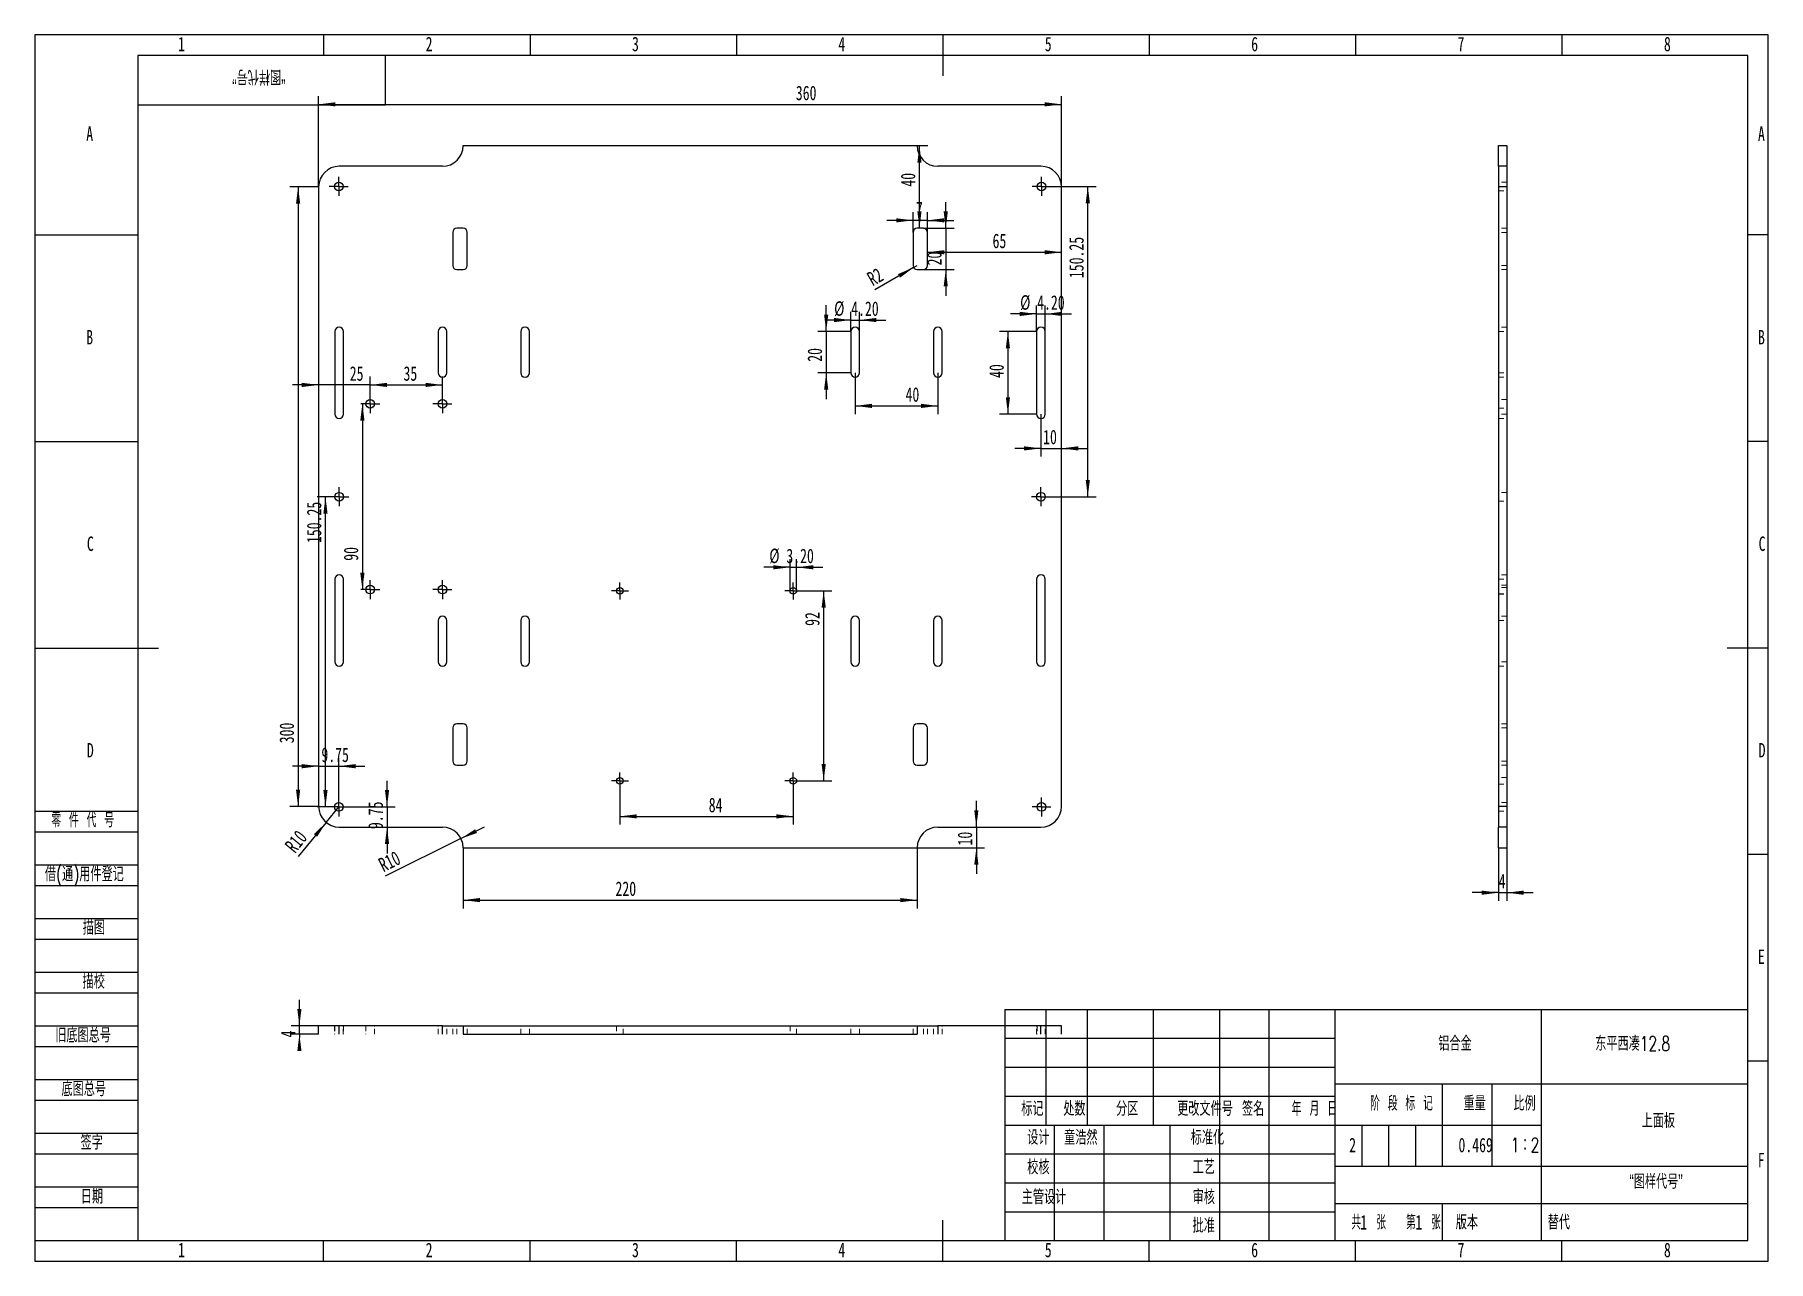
# Model space of a CAD drawing. Header units: millimetres. Extents: x 0 to 420, y 0 to 297.
import ezdxf

# ---------------------------------------------------------------- set-up
doc = ezdxf.new("R2010")
doc.units = ezdxf.units.MM
doc.linetypes.add('HIDDEN', pattern=[1.905, 1.27, -0.635])
for name, color, linetype in [('10', 7, 'Continuous'), ('5', 7, 'Continuous'), ('9', 7, 'Continuous'), ('SLD-0', 7, 'Continuous')]:
    doc.layers.add(name, color=color, linetype=linetype)
doc.styles.add('SLDTEXTSTYLE0', font='TXT', dxfattribs={"width": 0.7, "bigfont": 'bigfont'})
doc.styles.add('SLDTEXTSTYLE1', font='TXT', dxfattribs={"width": 0.62, "bigfont": 'bigfont'})
doc.styles.add('SLDTEXTSTYLE2', font='TXT', dxfattribs={"width": 0.614286, "bigfont": 'bigfont'})
doc.styles.add('SLDTEXTSTYLE3', font='TXT', dxfattribs={"width": 0.6, "bigfont": 'bigfont'})
doc.styles.add('SLDTEXTSTYLE4', font='TXT', dxfattribs={"width": 0.7})
doc.dimstyles.new('SLDDIMSTYLE0', dxfattribs={"dimtxt": 3.5, "dimasz": 4.08, "dimexe": 0, "dimexo": 0.0625, "dimgap": 0.875, "dimtad": 2, "dimlfac": 2, "dimrnd": 1e-09, "dimzin": 12, "dimdsep": 46, "dimtxsty": 'SLDTEXTSTYLE4', "dimsah": 1, "dimcen": 0.09, "dimadec": 0, "dimazin": 3, "dimtfac": 1, "dimtofl": 0, "dimtmove": 0, "dimatfit": 3, "dimfxl": 0, "dimfrac": 2, "dimtolj": 1, "dimtzin": 12, "dimarcsym": 0})
doc.dimstyles.new('SLDDIMSTYLE1', dxfattribs={"dimtxt": 3.5, "dimasz": 4.08, "dimexe": 0, "dimexo": 0.0625, "dimgap": 0.875, "dimtad": 2, "dimlfac": 2, "dimrnd": 1e-09, "dimzin": 12, "dimdsep": 46, "dimtxsty": 'SLDTEXTSTYLE4', "dimsah": 1, "dimcen": 0, "dimadec": 0, "dimazin": 3, "dimtfac": 1, "dimtofl": 0, "dimtmove": 0, "dimatfit": 3, "dimfxl": 0, "dimfrac": 2, "dimtolj": 1, "dimtzin": 12, "dimarcsym": 0})
doc.dimstyles.new('SLDDIMSTYLE2', dxfattribs={"dimtxt": 3.5, "dimasz": 4.08, "dimexe": 0, "dimexo": 0.0625, "dimgap": 0.875, "dimtad": 2, "dimlfac": 2, "dimrnd": 1e-09, "dimzin": 12, "dimdsep": 46, "dimtxsty": 'SLDTEXTSTYLE4', "dimsah": 1, "dimcen": 0, "dimadec": 0, "dimazin": 3, "dimtfac": 1, "dimtofl": 0, "dimtmove": 1, "dimatfit": 3, "dimfxl": 0, "dimfrac": 2, "dimtolj": 1, "dimtzin": 12, "dimarcsym": 0})
doc.dimstyles.new('SLDDIMSTYLE3', dxfattribs={"dimtxt": 3.5, "dimasz": 4.08, "dimexe": 0, "dimexo": 0.0625, "dimgap": 0.875, "dimtad": 2, "dimlfac": 2, "dimrnd": 1e-09, "dimzin": 12, "dimdsep": 46, "dimtxsty": 'SLDTEXTSTYLE4', "dimsah": 1, "dimcen": 0.09, "dimadec": 0, "dimazin": 3, "dimtfac": 1, "dimtmove": 0, "dimatfit": 0, "dimfxl": 0, "dimfrac": 2, "dimtolj": 1, "dimtzin": 12, "dimarcsym": 0})
doc.dimstyles.new('SLDDIMSTYLE4', dxfattribs={"dimtxt": 3.5, "dimasz": 4.08, "dimexe": 0, "dimexo": 0.0625, "dimgap": 0.875, "dimtad": 2, "dimlfac": 2, "dimrnd": 1e-09, "dimzin": 4, "dimdsep": 46, "dimtxsty": 'SLDTEXTSTYLE4', "dimsah": 1, "dimcen": 0.09, "dimadec": 0, "dimazin": 1, "dimtfac": 1, "dimtmove": 0, "dimatfit": 0, "dimfxl": 0, "dimfrac": 2, "dimtolj": 1, "dimtzin": 12, "dimarcsym": 0})

# ---------------------------------------------------------------- blocks, each defined once
blk = doc.blocks.new('_D')
at = {"layer": '10'}
for p, q in [((103.79, 100.13), (103.79, 85.46)), ((213.79, 100.13), (213.79, 85.46)), ((103.79, 87.46), (213.79, 87.46))]:
    blk.add_line(p, q, dxfattribs=at)
for points in [[(103.79, 87.46), (107.87, 86.95), (107.87, 87.96)], [(213.79, 87.46), (209.71, 87.96), (209.71, 86.95)]]:
    blk.add_solid(points, dxfattribs=at)
at = {"layer": '10', "insert": (140.71, 91.97), "char_height": 3.5, "attachment_point": 1, "style": 'SLDTEXTSTYLE4'}
blk.add_mtext('220', dxfattribs=at)
blk = doc.blocks.new('_D_1')
at = {"layer": '10'}
for q in [(73.79, 110.13), (63.82, 97.99)]:
    blk.add_line((70.62, 106.27), q, dxfattribs=at)
blk.add_solid([(70.62, 106.27), (67.64, 103.44), (68.42, 102.79)], dxfattribs=at)
at = {"layer": '10', "insert": (60.35, 100.84), "char_height": 3.5, "attachment_point": 1, "rotation": 50.6132, "style": 'SLDTEXTSTYLE4'}
blk.add_mtext('R10', dxfattribs=at)
blk = doc.blocks.new('_D_2')
at = {"layer": '10'}
for q in [(108.96, 105.17), (84.94, 93.26)]:
    blk.add_line((103.27, 102.35), q, dxfattribs=at)
blk.add_solid([(103.27, 102.35), (107.15, 103.71), (106.7, 104.62)], dxfattribs=at)
at = {"layer": '10', "insert": (82.94, 97.3), "char_height": 3.5, "attachment_point": 1, "rotation": 26.3028, "style": 'SLDTEXTSTYLE4'}
blk.add_mtext('R10', dxfattribs=at)
blk = doc.blocks.new('_D_3')
at = {"layer": '10'}
for p, q in [((68.79, 260.13), (61.82, 260.13)), ((63.82, 260.13), (63.82, 110.13)), ((68.79, 110.13), (61.82, 110.13))]:
    blk.add_line(p, q, dxfattribs=at)
for points in [[(63.82, 260.13), (63.31, 256.05), (64.33, 256.05)], [(63.82, 110.13), (64.33, 114.21), (63.31, 114.21)]]:
    blk.add_solid(points, dxfattribs=at)
at = {"layer": '10', "insert": (59.31, 125.43), "char_height": 3.5, "attachment_point": 1, "rotation": 90, "style": 'SLDTEXTSTYLE4'}
blk.add_mtext('300', dxfattribs=at)
blk = doc.blocks.new('_D_4')
at = {"layer": '10'}
for p, q in [((68.79, 260.13), (68.79, 282.13)), ((248.79, 260.13), (248.79, 282.13)), ((68.79, 280.13), (248.79, 280.13))]:
    blk.add_line(p, q, dxfattribs=at)
for points in [[(68.79, 280.13), (72.87, 279.63), (72.87, 280.64)], [(248.79, 280.13), (244.71, 280.64), (244.71, 279.63)]]:
    blk.add_solid(points, dxfattribs=at)
at = {"layer": '10', "insert": (184.4, 284.65), "char_height": 3.5, "attachment_point": 1, "style": 'SLDTEXTSTYLE4'}
blk.add_mtext('360', dxfattribs=at)
blk = doc.blocks.new('_D_5')
at = {"layer": '10'}
for p, q in [((220.72, 250.13), (220.72, 256.48)), ((215.29, 250.13), (222.72, 250.13)), ((220.72, 250.13), (220.72, 240.13)), ((215.29, 240.13), (222.72, 240.13)), ((220.72, 240.13), (220.72, 233.78))]:
    blk.add_line(p, q, dxfattribs=at)
for points in [[(220.72, 250.13), (221.23, 254.21), (220.21, 254.21)], [(220.72, 240.13), (220.21, 236.05), (221.23, 236.05)]]:
    blk.add_solid(points, dxfattribs=at)
at = {"layer": '10', "insert": (216.21, 241.13), "char_height": 3.5, "attachment_point": 1, "rotation": 90, "style": 'SLDTEXTSTYLE4'}
blk.add_mtext('20', dxfattribs=at)
blk = doc.blocks.new('_D_6')
at = {"layer": '10'}
for p, q in [((212.79, 252.05), (206.44, 252.05)), ((212.79, 249.13), (212.79, 254.05)), ((216.29, 252.05), (212.79, 252.05)), ((216.29, 249.13), (216.29, 254.05)), ((216.29, 252.05), (222.64, 252.05))]:
    blk.add_line(p, q, dxfattribs=at)
for points in [[(212.79, 252.05), (208.71, 252.55), (208.71, 251.54)], [(216.29, 252.05), (220.37, 251.54), (220.37, 252.55)]]:
    blk.add_solid(points, dxfattribs=at)
at = {"layer": '10', "insert": (213.51, 256.56), "char_height": 3.5, "attachment_point": 1, "style": 'SLDTEXTSTYLE4'}
blk.add_mtext('7', dxfattribs=at)
blk = doc.blocks.new('_D_7')
at = {"layer": '10'}
for q in [(203.52, 235.2), (213.79, 241.13)]:
    blk.add_line((212.93, 240.63), q, dxfattribs=at)
blk.add_solid([(212.93, 240.63), (209.14, 239.03), (209.65, 238.16)], dxfattribs=at)
at = {"layer": '10', "insert": (201.29, 239.07), "char_height": 3.5, "attachment_point": 1, "rotation": 30, "style": 'SLDTEXTSTYLE4'}
blk.add_mtext('R2', dxfattribs=at)
blk = doc.blocks.new('_D_8')
at = {"layer": '10'}
for p, q in [((197.74, 227.91), (191.39, 227.91)), ((197.74, 225.13), (197.74, 229.91)), ((197.74, 227.91), (199.84, 227.91)), ((199.84, 225.13), (199.84, 229.91)), ((199.84, 227.91), (206.19, 227.91))]:
    blk.add_line(p, q, dxfattribs=at)
for points in [[(197.74, 227.91), (193.66, 228.42), (193.66, 227.4)], [(199.84, 227.91), (203.92, 227.4), (203.92, 228.42)]]:
    blk.add_solid(points, dxfattribs=at)
at = {"layer": '10', "char_height": 3.5, "attachment_point": 1, "style": 'SLDTEXTSTYLE4'}
for s, insert in [('%%c', (193.69, 232.44)), ('4.20', (197.81, 232.42))]:
    blk.add_mtext(s, dxfattribs=dict(at, insert=insert))
blk = doc.blocks.new('_D_9')
at = {"layer": '10'}
for p, q in [((191.75, 225.13), (191.75, 231.48)), ((197.74, 225.13), (189.75, 225.13)), ((191.75, 225.13), (191.75, 215.13)), ((197.74, 215.13), (189.75, 215.13)), ((191.75, 215.13), (191.75, 208.78))]:
    blk.add_line(p, q, dxfattribs=at)
for points in [[(191.75, 225.13), (192.26, 229.21), (191.24, 229.21)], [(191.75, 215.13), (191.24, 211.05), (192.26, 211.05)]]:
    blk.add_solid(points, dxfattribs=at)
at = {"layer": '10', "insert": (187.24, 217.8), "char_height": 3.5, "attachment_point": 1, "rotation": 90, "style": 'SLDTEXTSTYLE4'}
blk.add_mtext('20', dxfattribs=at)
blk = doc.blocks.new('_D_10')
at = {"layer": '10'}
for p, q in [((242.74, 225.13), (242.74, 231.39)), ((244.84, 225.13), (244.84, 231.39)), ((242.74, 229.39), (236.39, 229.39)), ((242.74, 229.39), (244.84, 229.39)), ((244.84, 229.39), (251.19, 229.39))]:
    blk.add_line(p, q, dxfattribs=at)
for points in [[(242.74, 229.39), (238.66, 229.9), (238.66, 228.88)], [(244.84, 229.39), (248.92, 228.88), (248.92, 229.9)]]:
    blk.add_solid(points, dxfattribs=at)
at = {"layer": '10', "char_height": 3.5, "attachment_point": 1, "style": 'SLDTEXTSTYLE4'}
for s, insert in [('%%c', (238.75, 233.92)), ('4.20', (242.86, 233.9))]:
    blk.add_mtext(s, dxfattribs=dict(at, insert=insert))
blk = doc.blocks.new('_D_11')
at = {"layer": '10'}
for p, q in [((242.74, 225.13), (233.78, 225.13)), ((235.78, 225.13), (235.78, 205.13)), ((242.74, 205.13), (233.78, 205.13))]:
    blk.add_line(p, q, dxfattribs=at)
for points in [[(235.78, 225.13), (235.27, 221.05), (236.29, 221.05)], [(235.78, 205.13), (236.29, 209.21), (235.27, 209.21)]]:
    blk.add_solid(points, dxfattribs=at)
at = {"layer": '10', "insert": (231.27, 213.89), "char_height": 3.5, "attachment_point": 1, "rotation": 90, "style": 'SLDTEXTSTYLE4'}
blk.add_mtext('40', dxfattribs=at)
blk = doc.blocks.new('_D_12')
at = {"layer": '10'}
for p, q in [((182.99, 168.04), (176.64, 168.04)), ((182.99, 162.32), (182.99, 170.04)), ((182.99, 168.04), (184.59, 168.04)), ((184.59, 162.32), (184.59, 170.04)), ((184.59, 168.04), (190.94, 168.04))]:
    blk.add_line(p, q, dxfattribs=at)
for points in [[(182.99, 168.04), (178.91, 168.55), (178.91, 167.53)], [(184.59, 168.04), (188.67, 167.53), (188.67, 168.55)]]:
    blk.add_solid(points, dxfattribs=at)
at = {"layer": '10', "char_height": 3.5, "attachment_point": 1, "style": 'SLDTEXTSTYLE4'}
for s, insert in [('%%c', (177.98, 172.56)), ('3.20', (182.1, 172.55))]:
    blk.add_mtext(s, dxfattribs=dict(at, insert=insert))
blk = doc.blocks.new('_D_13')
at = {"layer": '10'}
for p, q in [((228.13, 105.13), (228.13, 111.48)), ((228.13, 105.13), (228.13, 100.13)), ((213.79, 100.13), (230.13, 100.13)), ((228.13, 100.13), (228.13, 93.78))]:
    blk.add_line(p, q, dxfattribs=at)
for points in [[(228.13, 105.13), (228.64, 109.21), (227.63, 109.21)], [(228.13, 100.13), (227.63, 96.05), (228.64, 96.05)]]:
    blk.add_solid(points, dxfattribs=at)
at = {"layer": '10', "insert": (223.62, 100.68), "char_height": 3.5, "attachment_point": 1, "rotation": 90, "style": 'SLDTEXTSTYLE4'}
blk.add_mtext('10', dxfattribs=at)
blk = doc.blocks.new('_D_14')
at = {"layer": '10'}
for p, q in [((85.36, 110.01), (85.36, 116.36)), ((75.97, 110.01), (87.36, 110.01)), ((85.36, 110.01), (85.36, 105.13)), ((85.36, 105.13), (85.36, 98.78))]:
    blk.add_line(p, q, dxfattribs=at)
for points in [[(85.36, 110.01), (85.87, 114.09), (84.85, 114.09)], [(85.36, 105.13), (84.85, 101.05), (85.87, 101.05)]]:
    blk.add_solid(points, dxfattribs=at)
at = {"layer": '10', "insert": (80.85, 104.66), "char_height": 3.5, "attachment_point": 1, "rotation": 90, "style": 'SLDTEXTSTYLE4'}
blk.add_mtext('9.75', dxfattribs=at)
blk = doc.blocks.new('_D_15')
at = {"layer": '10'}
for p, q in [((73.67, 112.31), (73.67, 121.88)), ((68.79, 119.88), (62.44, 119.88)), ((68.79, 119.88), (73.67, 119.88)), ((73.67, 119.88), (80.02, 119.88))]:
    blk.add_line(p, q, dxfattribs=at)
for points in [[(68.79, 119.88), (64.71, 120.39), (64.71, 119.37)], [(73.67, 119.88), (77.75, 119.37), (77.75, 120.39)]]:
    blk.add_solid(points, dxfattribs=at)
at = {"layer": '10', "insert": (69.46, 124.39), "char_height": 3.5, "attachment_point": 1, "style": 'SLDTEXTSTYLE4'}
blk.add_mtext('9.75', dxfattribs=at)
blk = doc.blocks.new('_D_16')
at = {"layer": '10'}
for p, q in [((243.79, 205.13), (243.79, 194.83)), ((243.79, 196.83), (237.44, 196.83)), ((243.79, 196.83), (248.79, 196.83)), ((248.79, 196.83), (255.14, 196.83))]:
    blk.add_line(p, q, dxfattribs=at)
for points in [[(243.79, 196.83), (239.71, 197.34), (239.71, 196.32)], [(248.79, 196.83), (252.87, 196.32), (252.87, 197.34)]]:
    blk.add_solid(points, dxfattribs=at)
at = {"layer": '10', "insert": (244.31, 201.34), "char_height": 3.5, "attachment_point": 1, "style": 'SLDTEXTSTYLE4'}
blk.add_mtext('10', dxfattribs=at)
blk = doc.blocks.new('_D_17')
at = {"layer": '10'}
for p, q in [((246.22, 260.26), (257.13, 260.26)), ((255.13, 185.13), (255.13, 260.26)), ((246.09, 185.13), (257.13, 185.13))]:
    blk.add_line(p, q, dxfattribs=at)
for points in [[(255.13, 260.26), (254.62, 256.18), (255.64, 256.18)], [(255.13, 185.13), (255.64, 189.21), (254.62, 189.21)]]:
    blk.add_solid(points, dxfattribs=at)
at = {"layer": '10', "insert": (250.62, 238.06), "char_height": 3.5, "attachment_point": 1, "rotation": 90, "style": 'SLDTEXTSTYLE4'}
blk.add_mtext('150.25', dxfattribs=at)
blk = doc.blocks.new('_D_18')
at = {"layer": '10'}
blk.add_line((216.29, 244.32), (248.79, 244.32), dxfattribs=at)
for points in [[(216.29, 244.32), (220.37, 243.81), (220.37, 244.82)], [(248.79, 244.32), (244.71, 244.82), (244.71, 243.81)]]:
    blk.add_solid(points, dxfattribs=at)
at = {"layer": '10', "insert": (232.06, 248.83), "char_height": 3.5, "attachment_point": 1, "style": 'SLDTEXTSTYLE4'}
blk.add_mtext('65', dxfattribs=at)
blk = doc.blocks.new('_D_19')
at = {"layer": '10'}
for p, q in [((213.79, 270.13), (216.35, 270.13)), ((214.35, 250.13), (214.35, 270.13)), ((215.29, 250.13), (216.35, 250.13))]:
    blk.add_line(p, q, dxfattribs=at)
for points in [[(214.35, 270.13), (213.84, 266.05), (214.85, 266.05)], [(214.35, 250.13), (214.85, 254.21), (213.84, 254.21)]]:
    blk.add_solid(points, dxfattribs=at)
at = {"layer": '10', "insert": (209.83, 260.2), "char_height": 3.5, "attachment_point": 1, "rotation": 90, "style": 'SLDTEXTSTYLE4'}
blk.add_mtext('40', dxfattribs=at)
blk = doc.blocks.new('_D_20')
at = {"layer": '10'}
for p, q in [((198.79, 215.13), (198.79, 205.12)), ((218.79, 215.13), (218.79, 205.12)), ((198.79, 207.12), (218.79, 207.12))]:
    blk.add_line(p, q, dxfattribs=at)
for points in [[(198.79, 207.12), (202.87, 206.61), (202.87, 207.63)], [(218.79, 207.12), (214.71, 207.63), (214.71, 206.61)]]:
    blk.add_solid(points, dxfattribs=at)
at = {"layer": '10', "insert": (210.98, 211.63), "char_height": 3.5, "attachment_point": 1, "style": 'SLDTEXTSTYLE4'}
blk.add_mtext('40', dxfattribs=at)
blk = doc.blocks.new('_D_21')
at = {"layer": '10'}
for p, q in [((185.84, 162.32), (193.15, 162.32)), ((191.15, 116.32), (191.15, 162.32)), ((185.84, 116.32), (193.15, 116.32))]:
    blk.add_line(p, q, dxfattribs=at)
for points in [[(191.15, 162.32), (190.64, 158.24), (191.66, 158.24)], [(191.15, 116.32), (191.66, 120.4), (190.64, 120.4)]]:
    blk.add_solid(points, dxfattribs=at)
at = {"layer": '10', "insert": (186.64, 153.85), "char_height": 3.5, "attachment_point": 1, "rotation": 90, "style": 'SLDTEXTSTYLE4'}
blk.add_mtext('92', dxfattribs=at)
blk = doc.blocks.new('_D_22')
at = {"layer": '10'}
for p, q in [((141.79, 114.27), (141.79, 105.73)), ((183.79, 114.27), (183.79, 105.73)), ((141.79, 107.73), (183.79, 107.73))]:
    blk.add_line(p, q, dxfattribs=at)
for points in [[(141.79, 107.73), (145.87, 107.22), (145.87, 108.23)], [(183.79, 107.73), (179.71, 108.23), (179.71, 107.22)]]:
    blk.add_solid(points, dxfattribs=at)
at = {"layer": '10', "insert": (163.3, 112.24), "char_height": 3.5, "attachment_point": 1, "style": 'SLDTEXTSTYLE4'}
blk.add_mtext('84', dxfattribs=at)
blk = doc.blocks.new('_D_23')
at = {"layer": '10'}
for p, q in [((68.79, 212.2), (62.44, 212.2)), ((81.29, 212.2), (68.79, 212.2)), ((81.29, 209.93), (81.29, 214.2)), ((81.29, 212.2), (87.64, 212.2))]:
    blk.add_line(p, q, dxfattribs=at)
for points in [[(68.79, 212.2), (64.71, 212.71), (64.71, 211.69)], [(81.29, 212.2), (85.37, 211.69), (85.37, 212.71)]]:
    blk.add_solid(points, dxfattribs=at)
at = {"layer": '10', "insert": (76.33, 216.71), "char_height": 3.5, "attachment_point": 1, "style": 'SLDTEXTSTYLE4'}
blk.add_mtext('25', dxfattribs=at)
blk = doc.blocks.new('_D_24')
at = {"layer": '10'}
for p, q in [((81.29, 209.93), (81.29, 214.2)), ((81.29, 212.2), (98.79, 212.2)), ((98.79, 209.93), (98.79, 214.2))]:
    blk.add_line(p, q, dxfattribs=at)
for points in [[(81.29, 212.2), (85.37, 211.69), (85.37, 212.71)], [(98.79, 212.2), (94.71, 212.71), (94.71, 211.69)]]:
    blk.add_solid(points, dxfattribs=at)
at = {"layer": '10', "insert": (89.35, 216.71), "char_height": 3.5, "attachment_point": 1, "style": 'SLDTEXTSTYLE4'}
blk.add_mtext('35', dxfattribs=at)
blk = doc.blocks.new('_D_25')
at = {"layer": '10'}
for p, q in [((71.49, 185.13), (68.45, 185.13)), ((70.45, 110.01), (70.45, 185.13)), ((71.37, 110.01), (68.45, 110.01))]:
    blk.add_line(p, q, dxfattribs=at)
for points in [[(70.45, 185.13), (69.94, 181.05), (70.96, 181.05)], [(70.45, 110.01), (70.96, 114.09), (69.94, 114.09)]]:
    blk.add_solid(points, dxfattribs=at)
at = {"layer": '10', "insert": (65.94, 173.91), "char_height": 3.5, "attachment_point": 1, "rotation": 90, "style": 'SLDTEXTSTYLE4'}
blk.add_mtext('150.25', dxfattribs=at)
blk = doc.blocks.new('_D_26')
at = {"layer": '10'}
blk.add_line((79.39, 207.63), (79.39, 162.63), dxfattribs=at)
for points in [[(79.39, 207.63), (78.88, 203.55), (79.9, 203.55)], [(79.39, 162.63), (79.9, 166.71), (78.88, 166.71)]]:
    blk.add_solid(points, dxfattribs=at)
at = {"layer": '10', "insert": (74.88, 169.62), "char_height": 3.5, "attachment_point": 1, "rotation": 90, "style": 'SLDTEXTSTYLE4'}
blk.add_mtext('90', dxfattribs=at)
blk = doc.blocks.new('SW_CENTERMARKSYMBOL_0')
at = {"layer": '10', "color": 0}
for p, q in [((-1.25, 0), (-2.3, 0)), ((0, 0), (-1.25, 0)), ((0, 1.25), (0, 2.3)), ((0, 0), (0, 1.25)), ((0, 0), (0, -1.25)), ((0, 0), (1.25, 0)), ((1.25, 0), (2.3, 0)), ((0, -1.25), (0, -2.3))]:
    blk.add_line(p, q, dxfattribs=at)
blk = doc.blocks.new('SW_CENTERMARKSYMBOL_1')
at = {"layer": '10', "color": 0}
for p, q in [((-1.25, 0), (-2.3, 0)), ((0, 0), (-1.25, 0)), ((0, 1.25), (0, 2.3)), ((0, 0), (0, 1.25)), ((0, 0), (0, -1.25)), ((0, 0), (1.25, 0)), ((1.25, 0), (2.3, 0)), ((0, -1.25), (0, -2.3))]:
    blk.add_line(p, q, dxfattribs=at)
blk = doc.blocks.new('SW_CENTERMARKSYMBOL_2')
at = {"layer": '10', "color": 0}
for p, q in [((-1.25, 0), (-2.3, 0)), ((0, 0), (-1.25, 0)), ((0, 1.25), (0, 2.3)), ((0, 0), (0, 1.25)), ((0, 0), (0, -1.25)), ((0, 0), (1.25, 0)), ((1.25, 0), (2.3, 0)), ((0, -1.25), (0, -2.3))]:
    blk.add_line(p, q, dxfattribs=at)
blk = doc.blocks.new('SW_CENTERMARKSYMBOL_3')
at = {"layer": '10', "color": 0}
for p, q in [((-1.25, 0), (-2.3, 0)), ((0, 0), (-1.25, 0)), ((0, 1.25), (0, 2.3)), ((0, 0), (0, 1.25)), ((0, 0), (0, -1.25)), ((0, 0), (1.25, 0)), ((1.25, 0), (2.3, 0)), ((0, -1.25), (0, -2.3))]:
    blk.add_line(p, q, dxfattribs=at)
blk = doc.blocks.new('SW_CENTERMARKSYMBOL_4')
at = {"layer": '10', "color": 0}
for p, q in [((-1.25, 0), (-2.3, 0)), ((0, 0), (-1.25, 0)), ((0, 1.25), (0, 2.3)), ((0, 0), (0, 1.25)), ((0, 0), (0, -1.25)), ((0, 0), (1.25, 0)), ((1.25, 0), (2.3, 0)), ((0, -1.25), (0, -2.3))]:
    blk.add_line(p, q, dxfattribs=at)
blk = doc.blocks.new('SW_CENTERMARKSYMBOL_5')
at = {"layer": '10', "color": 0}
for p, q in [((-1.25, 0), (-2.3, 0)), ((0, 0), (-1.25, 0)), ((0, 1.25), (0, 2.3)), ((0, 0), (0, 1.25)), ((0, 0), (0, -1.25)), ((0, 0), (1.25, 0)), ((1.25, 0), (2.3, 0)), ((0, -1.25), (0, -2.3))]:
    blk.add_line(p, q, dxfattribs=at)
blk = doc.blocks.new('SW_CENTERMARKSYMBOL_6')
at = {"layer": '10', "color": 0}
for p, q in [((-1.25, 0), (-2.05, 0)), ((0, 0), (-1.25, 0)), ((0, 1.25), (0, 2.05)), ((0, 0), (0, 1.25)), ((0, 0), (0, -1.25)), ((0, 0), (1.25, 0)), ((1.25, 0), (2.05, 0)), ((0, -1.25), (0, -2.05))]:
    blk.add_line(p, q, dxfattribs=at)
blk = doc.blocks.new('SW_CENTERMARKSYMBOL_7')
at = {"layer": '10', "color": 0}
for p, q in [((-1.25, 0), (-2.05, 0)), ((0, 0), (-1.25, 0)), ((0, 1.25), (0, 2.05)), ((0, 0), (0, 1.25)), ((0, 0), (0, -1.25)), ((0, 0), (1.25, 0)), ((1.25, 0), (2.05, 0)), ((0, -1.25), (0, -2.05))]:
    blk.add_line(p, q, dxfattribs=at)
blk = doc.blocks.new('SW_CENTERMARKSYMBOL_8')
at = {"layer": '10', "color": 0}
for p, q in [((-1.25, 0), (-2.05, 0)), ((0, 0), (-1.25, 0)), ((0, 1.25), (0, 2.05)), ((0, 0), (0, 1.25)), ((0, 0), (0, -1.25)), ((0, 0), (1.25, 0)), ((1.25, 0), (2.05, 0)), ((0, -1.25), (0, -2.05))]:
    blk.add_line(p, q, dxfattribs=at)
blk = doc.blocks.new('SW_CENTERMARKSYMBOL_9')
at = {"layer": '10', "color": 0}
for p, q in [((-1.25, 0), (-2.05, 0)), ((0, 0), (-1.25, 0)), ((0, 1.25), (0, 2.05)), ((0, 0), (0, 1.25)), ((0, 0), (0, -1.25)), ((0, 0), (1.25, 0)), ((1.25, 0), (2.05, 0)), ((0, -1.25), (0, -2.05))]:
    blk.add_line(p, q, dxfattribs=at)
blk = doc.blocks.new('SW_CENTERMARKSYMBOL_10')
at = {"layer": '10', "color": 0}
for p, q in [((-1.25, 0), (-2.3, 0)), ((0, 0), (-1.25, 0)), ((0, 1.25), (0, 2.3)), ((0, 0), (0, 1.25)), ((0, 0), (0, -1.25)), ((0, 0), (1.25, 0)), ((1.25, 0), (2.3, 0)), ((0, -1.25), (0, -2.3))]:
    blk.add_line(p, q, dxfattribs=at)
blk = doc.blocks.new('SW_CENTERMARKSYMBOL_11')
at = {"layer": '10', "color": 0}
for p, q in [((-1.25, 0), (-2.3, 0)), ((0, 0), (-1.25, 0)), ((0, 1.25), (0, 2.3)), ((0, 0), (0, 1.25)), ((0, 0), (0, -1.25)), ((0, 0), (1.25, 0)), ((1.25, 0), (2.3, 0)), ((0, -1.25), (0, -2.3))]:
    blk.add_line(p, q, dxfattribs=at)
blk = doc.blocks.new('SW_CENTERMARKSYMBOL_12')
at = {"layer": '10', "color": 0}
for p, q in [((-1.25, 0), (-2.3, 0)), ((0, 0), (-1.25, 0)), ((0, 1.25), (0, 2.3)), ((0, 0), (0, 1.25)), ((0, 0), (0, -1.25)), ((0, 0), (1.25, 0)), ((1.25, 0), (2.3, 0)), ((0, -1.25), (0, -2.3))]:
    blk.add_line(p, q, dxfattribs=at)
blk = doc.blocks.new('SW_CENTERMARKSYMBOL_13')
at = {"layer": '10', "color": 0}
for p, q in [((-1.25, 0), (-2.3, 0)), ((0, 0), (-1.25, 0)), ((0, 1.25), (0, 2.3)), ((0, 0), (0, 1.25)), ((0, 0), (0, -1.25)), ((0, 0), (1.25, 0)), ((1.25, 0), (2.3, 0)), ((0, -1.25), (0, -2.3))]:
    blk.add_line(p, q, dxfattribs=at)
blk = doc.blocks.new('_D_27')
at = {"layer": '10'}
for p, q in [((354.64, 100.13), (354.64, 87.26)), ((356.64, 100.13), (356.64, 87.26)), ((354.64, 89.26), (348.29, 89.26)), ((354.64, 89.26), (356.64, 89.26)), ((356.64, 89.26), (362.99, 89.26))]:
    blk.add_line(p, q, dxfattribs=at)
for points in [[(354.64, 89.26), (350.56, 89.76), (350.56, 88.75)], [(356.64, 89.26), (360.72, 88.75), (360.72, 89.76)]]:
    blk.add_solid(points, dxfattribs=at)
at = {"layer": '10', "insert": (354.68, 93.77), "char_height": 3.5, "attachment_point": 1, "style": 'SLDTEXTSTYLE4'}
blk.add_mtext('4', dxfattribs=at)
blk = doc.blocks.new('_D_28')
at = {"layer": '10'}
for p, q in [((64.13, 56.99), (64.13, 63.34)), ((68.79, 56.99), (62.13, 56.99)), ((68.79, 54.99), (62.13, 54.99)), ((64.13, 54.99), (64.13, 56.99)), ((64.13, 54.99), (64.13, 54.21))]:
    blk.add_line(p, q, dxfattribs=at)
for points in [[(64.13, 56.99), (64.64, 61.07), (63.63, 61.07)], [(64.13, 54.99), (63.63, 50.91), (64.64, 50.91)]]:
    blk.add_solid(points, dxfattribs=at)
at = {"layer": '10', "insert": (59.62, 54.21), "char_height": 3.5, "attachment_point": 1, "rotation": 90, "style": 'SLDTEXTSTYLE4'}
blk.add_mtext('4', dxfattribs=at)

msp = doc.modelspace()

# ---------------------------------------------------------------- linework, layer by layer
at = {"color": 7, "linetype": 'Continuous', "lineweight": 25}
for p, q in [((103.7911, 270.1349), (213.7911, 270.1349)), ((354.6376, 270.1349), (356.6376, 270.1349)), ((354.6376, 265.1349), (354.6376, 270.1349)), ((356.6376, 270.1349), (356.6376, 265.1349)), ((98.7911, 265.1349), (73.7911, 265.1349)), ((243.7911, 265.1349), (218.7911, 265.1349)), ((356.6376, 265.1349), (354.6376, 265.1349)), ((354.6376, 265.1349), (354.6376, 260.1349)), ((356.6376, 265.1349), (356.6376, 260.1349)), ((68.7911, 260.1349), (68.7911, 110.1349)), ((248.7911, 110.1349), (248.7911, 260.1349)), ((356.6376, 260.1349), (354.6376, 260.1349)), ((354.6376, 260.1349), (354.6376, 110.1349)), ((356.6376, 260.1349), (356.6376, 110.1349)), ((101.2911, 249.1349), (101.2911, 241.1349)), ((103.7911, 250.1349), (102.2911, 250.1349)), ((104.7911, 241.1349), (104.7911, 249.1349)), ((212.7911, 249.1349), (212.7911, 241.1349)), ((215.2911, 250.1349), (213.7911, 250.1349)), ((216.2911, 241.1349), (216.2911, 249.1349)), ((102.2911, 240.1349), (103.7911, 240.1349)), ((213.7911, 240.1349), (215.2911, 240.1349)), ((72.7411, 225.1349), (72.7411, 205.1349)), ((74.8411, 205.1349), (74.8411, 225.1349)), ((97.7411, 225.1349), (97.7411, 215.1349)), ((99.8411, 215.1349), (99.8411, 225.1349)), ((117.7411, 225.1349), (117.7411, 215.1349)), ((119.8411, 215.1349), (119.8411, 225.1349)), ((197.7411, 225.1349), (197.7411, 215.1349)), ((199.8411, 215.1349), (199.8411, 225.1349)), ((217.7411, 225.1349), (217.7411, 215.1349)), ((219.8411, 215.1349), (219.8411, 225.1349)), ((242.7411, 225.1349), (242.7411, 205.1349)), ((244.8411, 205.1349), (244.8411, 225.1349)), ((72.7411, 165.1349), (72.7411, 145.1349)), ((74.8411, 145.1349), (74.8411, 165.1349)), ((242.7411, 165.1349), (242.7411, 145.1349)), ((244.8411, 145.1349), (244.8411, 165.1349)), ((97.7411, 155.1349), (97.7411, 145.1349)), ((99.8411, 145.1349), (99.8411, 155.1349)), ((117.7411, 155.1349), (117.7411, 145.1349)), ((119.8411, 145.1349), (119.8411, 155.1349)), ((197.7411, 155.1349), (197.7411, 145.1349)), ((199.8411, 145.1349), (199.8411, 155.1349)), ((217.7411, 155.1349), (217.7411, 145.1349)), ((219.8411, 145.1349), (219.8411, 155.1349)), ((101.2911, 129.1349), (101.2911, 121.1349)), ((103.7911, 130.1349), (102.2911, 130.1349)), ((104.7911, 121.1349), (104.7911, 129.1349)), ((212.7911, 129.1349), (212.7911, 121.1349)), ((215.2911, 130.1349), (213.7911, 130.1349)), ((216.2911, 121.1349), (216.2911, 129.1349)), ((102.2911, 120.1349), (103.7911, 120.1349)), ((213.7911, 120.1349), (215.2911, 120.1349)), ((356.6376, 110.1349), (354.6376, 110.1349)), ((354.6376, 110.1349), (354.6376, 105.1349)), ((356.6376, 110.1349), (356.6376, 105.1349)), ((73.7911, 105.1349), (98.7911, 105.1349)), ((218.7911, 105.1349), (243.7911, 105.1349)), ((356.6376, 105.1349), (354.6376, 105.1349)), ((354.6376, 100.1349), (354.6376, 105.1349)), ((356.6376, 105.1349), (356.6376, 100.1349)), ((103.7911, 100.1349), (213.7911, 100.1349)), ((354.6376, 100.1349), (356.6376, 100.1349)), ((68.7911, 54.988), (68.7911, 56.988)), ((73.7911, 56.988), (68.7911, 56.988)), ((73.7911, 54.988), (73.7911, 56.988)), ((98.7911, 56.988), (73.7911, 56.988)), ((98.7911, 54.988), (98.7911, 56.988)), ((98.7911, 56.988), (103.7911, 56.988)), ((103.7911, 56.988), (103.7911, 54.988)), ((103.7911, 56.988), (213.7911, 56.988)), ((103.7911, 54.988), (213.7911, 54.988)), ((213.7911, 56.988), (213.7911, 54.988)), ((213.7911, 56.988), (218.7911, 56.988)), ((218.7911, 56.988), (218.7911, 54.988)), ((243.7911, 56.988), (218.7911, 56.988)), ((243.7911, 54.988), (243.7911, 56.988)), ((248.7911, 56.988), (243.7911, 56.988)), ((248.7911, 54.988), (248.7911, 56.988))]:
    msp.add_line(p, q, dxfattribs=at)
at = {"color": 7, "linetype": 'HIDDEN', "lineweight": 18}
for p, q in [((356.6376, 261.3099), (354.6376, 261.3099)), ((356.6376, 260.1349), (354.6376, 260.1349)), ((354.6376, 259.2099), (356.6376, 259.2099)), ((356.6376, 250.1349), (354.6376, 250.1349)), ((356.6376, 249.1349), (354.6376, 249.1349)), ((356.6376, 241.1349), (354.6376, 241.1349)), ((356.6376, 240.1349), (354.6376, 240.1349)), ((356.6376, 226.1849), (354.6376, 226.1849)), ((354.6376, 225.1349), (356.6376, 225.1349)), ((354.6376, 215.1349), (356.6376, 215.1349)), ((354.6376, 214.0849), (356.6376, 214.0849)), ((356.6376, 208.6849), (354.6376, 208.6849)), ((354.6376, 206.5849), (356.6376, 206.5849)), ((356.6376, 205.1349), (354.6376, 205.1349)), ((354.6376, 204.0849), (356.6376, 204.0849)), ((356.6376, 186.1849), (354.6376, 186.1849)), ((354.6376, 184.0849), (356.6376, 184.0849)), ((356.6376, 166.1849), (354.6376, 166.1849)), ((354.6376, 165.1349), (356.6376, 165.1349)), ((356.6376, 163.6849), (354.6376, 163.6849)), ((356.6376, 163.1188), (354.6376, 163.1188)), ((354.6376, 161.5849), (356.6376, 161.5849)), ((354.6376, 161.5188), (356.6376, 161.5188)), ((356.6376, 156.1849), (354.6376, 156.1849)), ((354.6376, 155.1349), (356.6376, 155.1349)), ((356.6376, 145.1349), (354.6376, 145.1349)), ((354.6376, 144.0849), (356.6376, 144.0849)), ((356.6376, 130.1349), (354.6376, 130.1349)), ((356.6376, 129.1349), (354.6376, 129.1349)), ((356.6376, 121.1349), (354.6376, 121.1349)), ((356.6376, 120.1349), (354.6376, 120.1349)), ((356.6376, 117.1188), (354.6376, 117.1188)), ((354.6376, 115.5188), (356.6376, 115.5188)), ((356.6376, 111.0599), (354.6376, 111.0599)), ((356.6376, 110.1349), (354.6376, 110.1349)), ((354.6376, 108.9599), (356.6376, 108.9599)), ((72.6161, 56.988), (72.6161, 54.988)), ((72.7411, 56.988), (72.7411, 54.988)), ((73.7911, 54.988), (73.7911, 56.988)), ((74.7161, 54.988), (74.7161, 56.988)), ((74.8411, 56.988), (74.8411, 54.988)), ((80.2411, 56.988), (80.2411, 54.988)), ((82.3411, 54.988), (82.3411, 56.988)), ((97.7411, 54.988), (97.7411, 56.988)), ((98.7911, 56.988), (98.7911, 54.988)), ((99.8411, 54.988), (99.8411, 56.988)), ((101.2911, 54.988), (101.2911, 56.988)), ((102.2911, 54.988), (102.2911, 56.988)), ((104.7911, 54.988), (104.7911, 56.988)), ((117.7411, 54.988), (117.7411, 56.988)), ((119.8411, 54.988), (119.8411, 56.988)), ((140.9911, 56.988), (140.9911, 54.988)), ((142.5911, 54.988), (142.5911, 56.988)), ((182.9911, 56.988), (182.9911, 54.988)), ((184.5911, 54.988), (184.5911, 56.988)), ((197.7411, 54.988), (197.7411, 56.988)), ((199.8411, 54.988), (199.8411, 56.988)), ((212.7911, 54.988), (212.7911, 56.988)), ((215.2911, 54.988), (215.2911, 56.988)), ((216.2911, 54.988), (216.2911, 56.988)), ((217.7411, 54.988), (217.7411, 56.988)), ((218.7911, 54.988), (218.7911, 56.988)), ((219.8411, 54.988), (219.8411, 56.988)), ((242.7411, 54.988), (242.7411, 56.988)), ((242.8661, 56.988), (242.8661, 54.988)), ((243.7911, 54.988), (243.7911, 56.988)), ((244.8411, 54.988), (244.8411, 56.988)), ((244.9661, 54.988), (244.9661, 56.988))]:
    msp.add_line(p, q, dxfattribs=at)
at = {"color": 7, "linetype": 'Continuous', "lineweight": 25}
for centre, radius in [((73.6661, 260.2599), 1.05), ((243.9161, 260.2599), 1.05), ((81.2911, 207.6349), 1.05), ((98.7911, 207.6349), 1.05), ((73.7911, 185.1349), 1.05), ((243.7911, 185.1349), 1.05), ((81.2911, 162.6349), 1.05), ((98.7911, 162.6349), 1.05), ((141.7911, 162.3188), 0.8), ((183.7911, 162.3188), 0.8), ((141.7911, 116.3188), 0.8), ((183.7911, 116.3188), 0.8), ((73.6661, 110.0099), 1.05), ((243.9161, 110.0099), 1.05)]:
    msp.add_circle(centre, radius, dxfattribs=at)
for centre, radius, start, end in [((98.7911, 270.1349), 5, 270, 0), ((218.7911, 270.1349), 5, 180, 270), ((73.7911, 260.1349), 5, 90, 180), ((243.7911, 260.1349), 5, 0, 90), ((102.2911, 249.1349), 1, 90, 180), ((103.7911, 249.1349), 1, 0, 90), ((213.7911, 249.1349), 1, 90, 180), ((215.2911, 249.1349), 1, 0, 90), ((102.2911, 241.1349), 1, 180, 270), ((103.7911, 241.1349), 1, 270, 0), ((213.7911, 241.1349), 1, 180, 270), ((215.2911, 241.1349), 1, 270, 0), ((73.7911, 225.1349), 1.05, 0, 180), ((98.7911, 225.1349), 1.05, 0, 180), ((118.7911, 225.1349), 1.05, 0, 180), ((198.7911, 225.1349), 1.05, 0, 180), ((218.7911, 225.1349), 1.05, 0, 180), ((243.7911, 225.1349), 1.05, 0, 180), ((98.7911, 215.1349), 1.05, 180, 0), ((118.7911, 215.1349), 1.05, 180, 0), ((198.7911, 215.1349), 1.05, 180, 0), ((218.7911, 215.1349), 1.05, 180, 0), ((73.7911, 205.1349), 1.05, 180, 0), ((243.7911, 205.1349), 1.05, 180, 0), ((73.7911, 165.1349), 1.05, 0, 180), ((243.7911, 165.1349), 1.05, 0, 180), ((98.7911, 155.1349), 1.05, 0, 180), ((118.7911, 155.1349), 1.05, 0, 180), ((198.7911, 155.1349), 1.05, 0, 180), ((218.7911, 155.1349), 1.05, 0, 180), ((73.7911, 145.1349), 1.05, 180, 0), ((98.7911, 145.1349), 1.05, 180, 0), ((118.7911, 145.1349), 1.05, 180, 0), ((198.7911, 145.1349), 1.05, 180, 0), ((218.7911, 145.1349), 1.05, 180, 0), ((243.7911, 145.1349), 1.05, 180, 0), ((102.2911, 129.1349), 1, 90, 180), ((103.7911, 129.1349), 1, 0, 90), ((213.7911, 129.1349), 1, 90, 180), ((215.2911, 129.1349), 1, 0, 90), ((102.2911, 121.1349), 1, 180, 270), ((103.7911, 121.1349), 1, 270, 0), ((213.7911, 121.1349), 1, 180, 270), ((215.2911, 121.1349), 1, 270, 0), ((73.7911, 110.1349), 5, 180, 270), ((243.7911, 110.1349), 5, 270, 0), ((98.7911, 100.1349), 5, 0, 90), ((218.7911, 100.1349), 5, 90, 180)]:
    msp.add_arc(centre, radius, start, end, dxfattribs=at)
at = {"layer": '10', "color": 7}
for p, q in [((0, 109), (25, 109)), ((0, 104), (25, 104)), ((0, 96), (25, 96)), ((0, 91), (25, 91)), ((0, 83), (25, 83)), ((0, 78), (25, 78)), ((0, 70), (25, 70)), ((0, 65), (25, 65)), ((0, 57), (25, 57)), ((0, 52), (25, 52)), ((235, 54), (315, 54)), ((235, 47), (315, 47)), ((0, 44), (25, 44)), ((0, 39), (25, 39)), ((0, 31), (25, 31)), ((0, 26), (25, 26)), ((0, 18), (25, 18)), ((0, 13), (25, 13))]:
    msp.add_line(p, q, dxfattribs=at)
at = {"layer": '10', "color": 7, "lineweight": 25}
for p, q in [((245, 61), (245, 33)), ((255, 61), (255, 33)), ((271, 61), (271, 33)), ((287, 61), (287, 5)), ((299, 61), (299, 5)), ((315, 61), (315, 5)), ((365, 61), (365, 33)), ((315, 43), (415, 43)), ((340.9862, 43), (340.9862, 23)), ((353, 43), (353, 23)), ((235, 40), (315, 40)), ((235, 33), (365, 33)), ((247, 33), (247, 5)), ((259, 33), (259, 5)), ((275, 33), (275, 5)), ((365, 33), (365, 5)), ((235, 26), (315, 26)), ((315, 23), (415, 23)), ((235, 19), (315, 19)), ((315, 14), (415, 14)), ((235, 12), (315, 12))]:
    msp.add_line(p, q, dxfattribs=at)
at = {"layer": '5'}
for p, q in [((70, 297), (70, 292)), ((120, 297), (120, 292)), ((170, 297), (170, 292)), ((270, 297), (270, 292)), ((320, 297), (320, 292)), ((370, 297), (370, 292)), ((0, 248.5), (25, 248.5)), ((420, 248.5), (415, 248.5)), ((0, 198.5), (25, 198.5)), ((420, 198.5), (415, 198.5)), ((420, 98.5), (415, 98.5)), ((420, 48.5), (415, 48.5)), ((70, 0), (70, 5)), ((120, 0), (120, 5)), ((170, 0), (170, 5)), ((270, 0), (270, 5)), ((320, 0), (320, 5)), ((370, 0), (370, 5))]:
    msp.add_line(p, q, dxfattribs=at)
at = {"layer": '5', "lineweight": 25}
for p, q in [((220, 297), (220, 287)), ((0, 148.5), (30, 148.5)), ((420, 148.5), (410, 148.5)), ((220, 0), (220, 10))]:
    msp.add_line(p, q, dxfattribs=at)
at = {"layer": '5', "color": 7, "lineweight": 25}
for p, q in [((415, 292), (25, 292)), ((25, 292), (25, 5)), ((85, 280), (85, 292)), ((415, 5), (415, 292)), ((25, 280), (85, 280)), ((235, 61), (415, 61)), ((235, 61), (235, 5)), ((0, 5), (415, 5))]:
    msp.add_line(p, q, dxfattribs=at)
at = {"layer": '9', "color": 7}
for p, q in [((420, 297), (0, 297)), ((0, 297), (0, 0)), ((420, 148.5), (420, 297)), ((420, 0), (420, 148.5)), ((0, 0), (420, 0))]:
    msp.add_line(p, q, dxfattribs=at)
at = {"layer": 'SLD-0'}
for p, q in [((321.5, 33), (321.5, 23)), ((328, 33), (328, 23)), ((334.5, 33), (334.5, 23))]:
    msp.add_line(p, q, dxfattribs=at)
at = {"layer": 'SLD-0', "lineweight": 25}
msp.add_line((340.9862, 14), (340.9862, 5), dxfattribs=at)

# ---------------------------------------------------------------- block references
at = {"layer": '10'}
for name, p in [('SW_CENTERMARKSYMBOL_2', (73.6661, 260.2599)), ('SW_CENTERMARKSYMBOL_3', (243.9161, 260.2599)), ('SW_CENTERMARKSYMBOL_13', (81.2911, 207.6349)), ('SW_CENTERMARKSYMBOL_12', (98.7911, 207.6349)), ('SW_CENTERMARKSYMBOL_1', (73.7911, 185.1349)), ('SW_CENTERMARKSYMBOL_0', (243.7911, 185.1349)), ('SW_CENTERMARKSYMBOL_10', (81.2911, 162.6349)), ('SW_CENTERMARKSYMBOL_11', (98.7911, 162.6349)), ('SW_CENTERMARKSYMBOL_8', (141.7911, 162.3188)), ('SW_CENTERMARKSYMBOL_7', (183.7911, 162.3188)), ('SW_CENTERMARKSYMBOL_9', (141.7911, 116.3188)), ('SW_CENTERMARKSYMBOL_6', (183.7911, 116.3188)), ('SW_CENTERMARKSYMBOL_5', (73.6661, 110.0099)), ('SW_CENTERMARKSYMBOL_4', (243.9161, 110.0099))]:
    msp.add_blockref(name, p, dxfattribs=at)

# ---------------------------------------------------------------- texts
at = {"layer": '10', "char_height": 3.5}
for s, insert, attachment_point, style in [('1', (35.5444, 296.4945), 2, 'SLDTEXTSTYLE4'), ('2', (95.5444, 296.4945), 2, 'SLDTEXTSTYLE4'), ('3', (145.5444, 296.4945), 2, 'SLDTEXTSTYLE4'), ('4', (195.5444, 296.4945), 2, 'SLDTEXTSTYLE4'), ('5', (245.5444, 296.4945), 2, 'SLDTEXTSTYLE4'), ('6', (295.5469, 296.4945), 2, 'SLDTEXTSTYLE4'), ('7', (345.5469, 296.4945), 2, 'SLDTEXTSTYLE4'), ('8', (395.5469, 296.4945), 2, 'SLDTEXTSTYLE4'), ('A', (13.3203, 274.779), 2, 'SLDTEXTSTYLE4'), ('A', (418.3203, 274.779), 2, 'SLDTEXTSTYLE4'), ('B', (13.3203, 225.4945), 2, 'SLDTEXTSTYLE4'), ('B', (418.3203, 225.4945), 2, 'SLDTEXTSTYLE4'), ('C', (13.4819, 175.4945), 2, 'SLDTEXTSTYLE4'), ('C', (418.4819, 175.4945), 2, 'SLDTEXTSTYLE4'), ('D', (13.4844, 125.4945), 2, 'SLDTEXTSTYLE4'), ('D', (418.4844, 125.4945), 2, 'SLDTEXTSTYLE4'), ('E', (418.3179, 75.4945), 2, 'SLDTEXTSTYLE4'), ('铝合金', (344.0984, 54.4812), 2, 'SLDTEXTSTYLE0'), ('东平西凑12.8', (378.078, 54.4812), 1, 'SLDTEXTSTYLE0'), ('上面板', (393.3439, 35.7909), 2, 'SLDTEXTSTYLE0'), ('童浩然', (249.3908, 31.7343), 1, 'SLDTEXTSTYLE0'), ('2', (319.2882, 29.9049), 2, 'SLDTEXTSTYLE4'), ('0.469', (349.0975, 29.9049), 2, 'SLDTEXTSTYLE4'), ('1：2', (361.0712, 29.9049), 2, 'SLDTEXTSTYLE0'), ('F', (418.279, 26.2445), 2, 'SLDTEXTSTYLE4'), ('“图样代号”', (392.7994, 21.0497), 2, 'SLDTEXTSTYLE0'), ('1', (321.1423, 11.201), 1, 'SLDTEXTSTYLE4'), ('1', (334.4795, 11.201), 1, 'SLDTEXTSTYLE4'), ('1', (35.5444, 4.4945), 2, 'SLDTEXTSTYLE4'), ('2', (95.5444, 4.4945), 2, 'SLDTEXTSTYLE4'), ('3', (145.5444, 4.4945), 2, 'SLDTEXTSTYLE4'), ('4', (195.5444, 4.4945), 2, 'SLDTEXTSTYLE4'), ('5', (245.5444, 4.4945), 2, 'SLDTEXTSTYLE4'), ('6', (295.5469, 4.4945), 2, 'SLDTEXTSTYLE4'), ('7', (345.5469, 4.4945), 2, 'SLDTEXTSTYLE4'), ('8', (395.5469, 4.4945), 2, 'SLDTEXTSTYLE4')]:
    msp.add_mtext(s, dxfattribs=dict(at, insert=insert, attachment_point=attachment_point, style=style))
at = {"layer": '10', "color": 7, "char_height": 3.5}
for s, insert, attachment_point, style in [('零 件 代 号', (4.0231, 108.5948), 1, 'SLDTEXTSTYLE2'), ('借(通)用件登记', (2.4737, 95.4992), 1, 'SLDTEXTSTYLE0'), ('描图', (14.3302, 82.5525), 2, 'SLDTEXTSTYLE0'), ('描校', (14.2977, 69.5171), 2, 'SLDTEXTSTYLE0'), ('旧底图总号', (5, 56.4875), 1, 'SLDTEXTSTYLE0'), ('底图总号', (6.5, 43.4863), 1, 'SLDTEXTSTYLE0'), ('标记', (241.7107, 38.7166), 2, 'SLDTEXTSTYLE0'), ('处数', (251.8861, 38.7166), 2, 'SLDTEXTSTYLE0'), ('分区', (264.6827, 38.7166), 2, 'SLDTEXTSTYLE0'), ('更改文件号', (283.5293, 38.7166), 2, 'SLDTEXTSTYLE0'), ('签名', (295.1872, 38.7166), 2, 'SLDTEXTSTYLE0'), ('年 月 日', (310.041, 38.7166), 2, 'SLDTEXTSTYLE1'), ('阶 段 标 记', (331.1255, 39.9941), 2, 'SLDTEXTSTYLE2'), ('重量', (348.8505, 39.9941), 2, 'SLDTEXTSTYLE0'), ('比例', (360.942, 39.9941), 2, 'SLDTEXTSTYLE0'), ('签字', (13.8039, 30.5369), 2, 'SLDTEXTSTYLE0'), ('设计', (243.1504, 31.7343), 2, 'SLDTEXTSTYLE0'), ('标准化', (284.1213, 31.7343), 2, 'SLDTEXTSTYLE0'), ('校核', (243.1495, 24.5561), 2, 'SLDTEXTSTYLE0'), ('工艺', (283.235, 24.5985), 2, 'SLDTEXTSTYLE0'), ('日期', (13.881, 17.4368), 2, 'SLDTEXTSTYLE0'), ('主管设计', (244.5306, 17.3301), 2, 'SLDTEXTSTYLE0'), ('审核', (283.2344, 17.3301), 2, 'SLDTEXTSTYLE0'), ('批准', (283.2165, 10.4411), 2, 'SLDTEXTSTYLE0'), ('共  张', (323.1782, 11.201), 2, 'SLDTEXTSTYLE3'), ('第  张', (336.4417, 11.201), 2, 'SLDTEXTSTYLE3'), ('版本', (346.9606, 11.201), 2, 'SLDTEXTSTYLE0')]:
    msp.add_mtext(s, dxfattribs=dict(at, insert=insert, attachment_point=attachment_point, style=style))
at = {"layer": 'SLD-0', "insert": (54.3145, 285.0233), "char_height": 3.5, "attachment_point": 2, "rotation": 180, "style": 'SLDTEXTSTYLE0'}
msp.add_mtext('“图样代号”', dxfattribs=at)
at = {"layer": 'SLD-0', "insert": (366.5609, 11.201), "char_height": 3.5, "attachment_point": 1, "style": 'SLDTEXTSTYLE0'}
msp.add_mtext('替代', dxfattribs=at)

# ---------------------------------------------------------------- dimensions: what is measured, and where the dimension line sits
at = {"layer": '10'}
for base, p1, p2, dimstyle, picture, middle in [((248.7911, 280.1349), (68.7911, 260.1349), (248.7911, 260.1349), 'SLDDIMSTYLE0', '_D_4', (186.7017, 280.1349)), ((68.7911, 212.1993), (81.2911, 209.9349), (68.7911, 260.1349), 'SLDDIMSTYLE3', '_D_23', (77.8654, 212.1993)), ((212.7911, 252.0456), (216.2911, 249.1349), (212.7911, 249.1349), 'SLDDIMSTYLE3', '_D_6', (214.2792, 252.0456)), ((248.7911, 244.3159), (216.2911, 241.1349), (248.7911, 260.1349), 'SLDDIMSTYLE0', '_D_18', (233.5972, 244.3159)), ((248.7911, 196.8297), (243.7911, 205.1349), (248.7911, 260.1349), 'SLDDIMSTYLE3', '_D_16', (245.8509, 196.8297)), ((98.7911, 212.1993), (81.2911, 209.9349), (98.7911, 209.9349), 'SLDDIMSTYLE3', '_D_24', (90.8864, 212.1993)), ((218.7911, 207.1228), (198.7911, 215.1349), (218.7911, 215.1349), 'SLDDIMSTYLE0', '_D_20', (212.5182, 207.1228)), ((73.6661, 119.8821), (68.7911, 110.1349), (73.6661, 112.3099), 'SLDDIMSTYLE3', '_D_15', (72.5269, 119.8821)), ((183.7911, 107.7265), (141.7911, 114.2688), (183.7911, 114.2688), 'SLDDIMSTYLE0', '_D_22', (164.8342, 107.7265)), ((213.7911, 87.4558), (103.7911, 100.1349), (213.7911, 100.1349), 'SLDDIMSTYLE0', '_D', (143.0133, 87.4558)), ((356.6376, 89.2562), (354.6376, 100.1349), (356.6376, 100.1349), 'SLDDIMSTYLE3', '_D_27', (355.4491, 89.2562))]:
    dim = msp.add_linear_dim(base=base, p1=p1, p2=p2, dimstyle=dimstyle, dxfattribs=at)
    dim.commit()
    dim.dimension.update_dxf_attribs({"geometry": picture, "text_midpoint": middle, "dimtype": 160})
for base, p1, p2, dimstyle, picture, middle in [((214.3459, 270.1349), (213.7911, 250.1349), (213.7911, 270.1349), 'SLDDIMSTYLE0', '_D_19', (214.3459, 261.74)), ((63.8202, 110.1349), (68.7911, 260.1349), (68.7911, 110.1349), 'SLDDIMSTYLE0', '_D_3', (63.8202, 127.7292)), ((220.7218, 240.1349), (215.2911, 250.1349), (215.2911, 240.1349), 'SLDDIMSTYLE3', '_D_5', (220.7218, 242.663)), ((255.1274, 260.2599), (246.0911, 185.1349), (246.2161, 260.2599), 'SLDDIMSTYLE0', '_D_17', (255.1274, 242.663)), ((191.7491, 215.1349), (197.7411, 225.1349), (197.7411, 215.1349), 'SLDDIMSTYLE3', '_D_9', (191.7491, 219.339)), ((235.7828, 205.1349), (242.7411, 225.1349), (242.7411, 205.1349), 'SLDDIMSTYLE0', '_D_11', (235.7828, 215.4223)), ((79.3881, 162.6349), (78.9911, 207.6349), (78.9911, 162.6349), 'SLDDIMSTYLE0', '_D_26', (79.3881, 171.1549)), ((70.4524, 185.1349), (71.3661, 110.0099), (71.4911, 185.1349), 'SLDDIMSTYLE0', '_D_25', (70.4524, 178.5116)), ((191.148, 162.3188), (185.8411, 116.3188), (185.8411, 162.3188), 'SLDDIMSTYLE0', '_D_21', (191.148, 155.3813)), ((85.3579, 105.1349), (75.9661, 110.0099), (73.7911, 105.1349), 'SLDDIMSTYLE3', '_D_14', (85.3579, 107.7265)), ((228.1346, 100.1349), (218.7911, 105.1349), (213.7911, 100.1349), 'SLDDIMSTYLE3', '_D_13', (228.1346, 102.2166)), ((64.1336, 56.988), (68.7911, 54.988), (68.7911, 56.988), 'SLDDIMSTYLE3', '_D_28', (64.1336, 54.9779))]:
    dim = msp.add_linear_dim(base=base, p1=p1, p2=p2, angle=90, dimstyle=dimstyle, dxfattribs=at)
    dim.commit()
    dim.dimension.update_dxf_attribs({"geometry": picture, "text_midpoint": middle, "dimtype": 160})
for center, mpoint, dimstyle, picture, middle in [((213.7911, 241.1349), (212.925, 240.6349), 'SLDDIMSTYLE1', '_D_7', (204.6604, 235.8633)), ((73.7911, 110.1349), (70.6183, 106.2705), 'SLDDIMSTYLE1', '_D_1', (65.174, 99.6394)), ((98.7911, 100.1349), (103.2734, 102.3505), 'SLDDIMSTYLE2', '_D_2', (86.8336, 94.2245))]:
    dim = msp.add_radius_dim(center=center, mpoint=mpoint, dimstyle=dimstyle, dxfattribs=at)
    dim.commit()
    dim.dimension.update_dxf_attribs({"geometry": picture, "text_midpoint": middle, "dimtype": 164})
for base, p1, p2, picture, middle in [((199.8411, 227.9121), (197.7411, 225.1349), (199.8411, 225.1349), '_D_8', (198.8188, 227.9121)), ((244.8411, 229.3899), (242.7411, 225.1349), (244.8411, 225.1349), '_D_10', (243.8763, 229.3899)), ((184.5911, 168.0386), (182.9911, 162.3188), (184.5911, 162.3188), '_D_12', (183.1098, 168.0386))]:
    dim = msp.add_linear_dim(base=base, p1=p1, p2=p2, text='%%c<>', dimstyle='SLDDIMSTYLE4', dxfattribs=at)
    dim.commit()
    dim.dimension.update_dxf_attribs({"geometry": picture, "text_midpoint": middle, "dimtype": 160})

doc.saveas('drawing.dxf')
